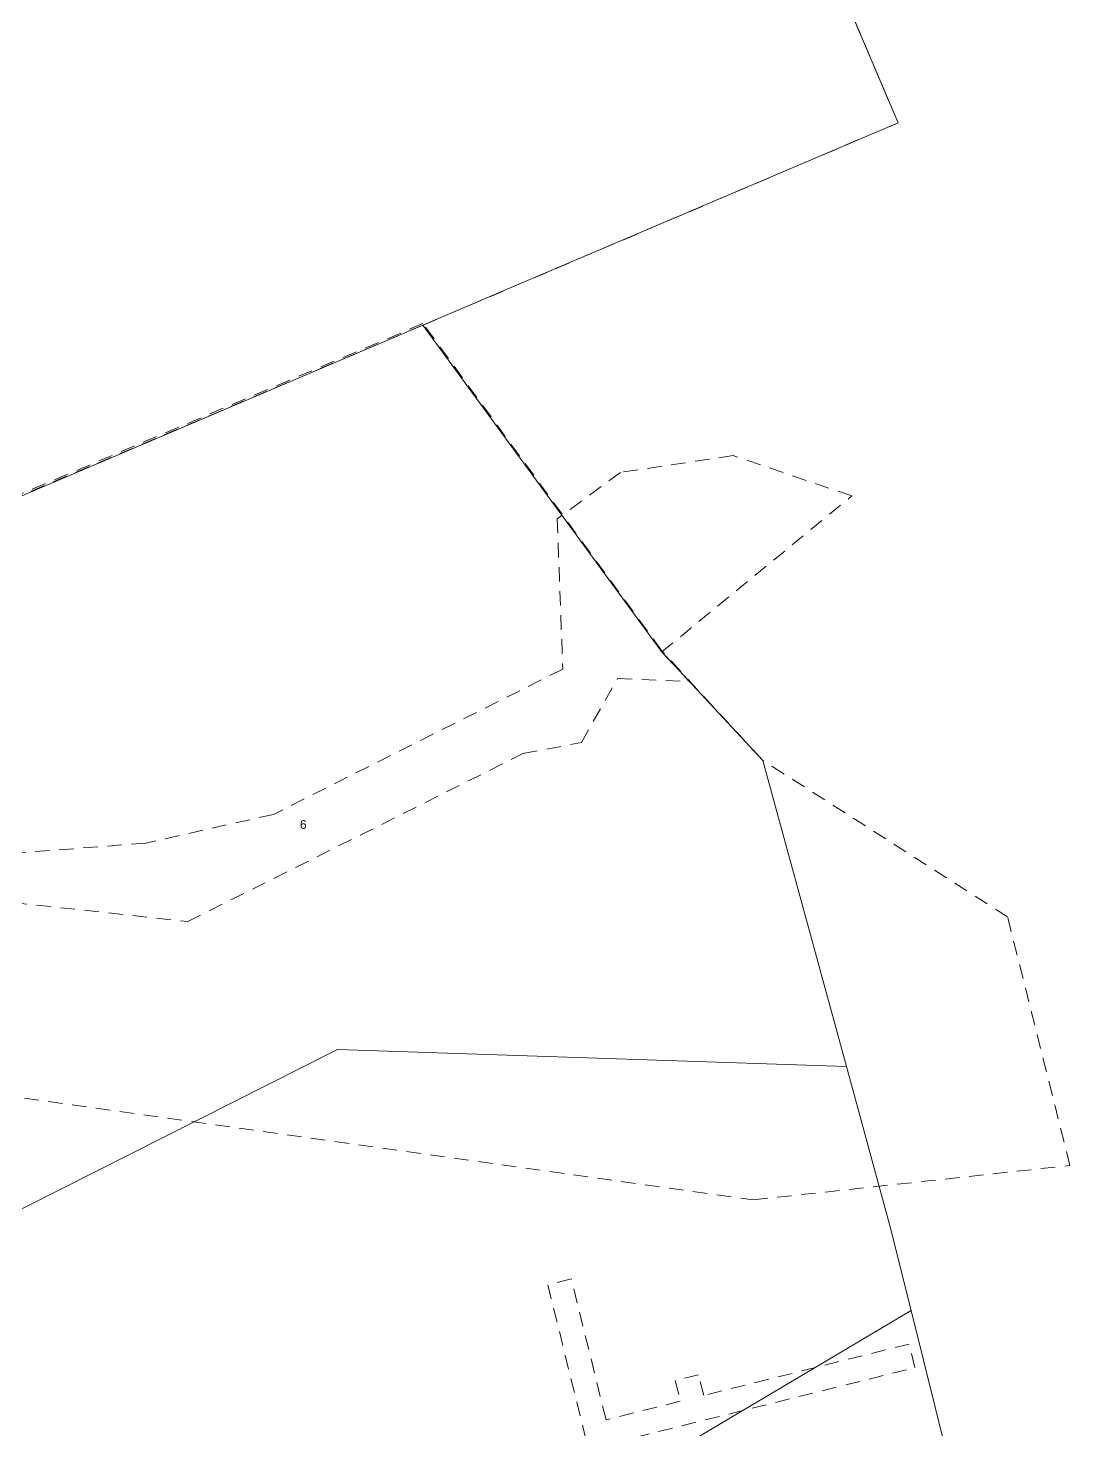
# Model space of a CAD drawing. Header units: metres. Extents: x 292510 to 295946, y 6251475 to 6256272.
# Drawn here: x 294877.4 to 295093.5, y 6255659.2 to 6255950 of the extents above; entities that cross this region are included whole.
import ezdxf

# ---------------------------------------------------------------- set-up
doc = ezdxf.new("R2010")
doc.units = ezdxf.units.M
doc.linetypes.add('Dash', pattern=[5, 3, -2])
doc.layers.add('Cadastre Developer_SP_EXT', color=9, linetype='Continuous', lineweight=5)
doc.layers.add('Cadastre Land Parcels_SP_EXT', color=7, linetype='Continuous', lineweight=5)
doc.styles.get("Standard").update_dxf_attribs({"font": 'arial.ttf'})

msp = doc.modelspace()

# ---------------------------------------------------------------- linework, layer by layer
at = {"layer": 'Cadastre Developer_SP_EXT', "linetype": 'Dash'}
msp.add_lwpolyline([(294703.1, 6255779.73), (294959.35, 6255888.38), (295057.84, 6255930.32), (294991.51, 6256086.24)], dxfattribs=at)
for points in [[(294713.42, 6255784.45), (294718.3, 6255773.17), (294739.08, 6255773.35), (294738.78, 6255753.35), (294727.15, 6255753.16), (294730.45, 6255745.17), (294798.13, 6255738.85), (294871.69, 6255728.74), (295027.81, 6255706.95), (295093.48, 6255714.07), (295080.54, 6255765.64), (295029.75, 6255798.11), (295008.79, 6255820.86), (294959.31, 6255888.67), (294713.42, 6255784.45)], [(294739.03, 6255768.38), (294738.89, 6255757.76), (294801.33, 6255763.27), (294874.2, 6255768.62), (294910.51, 6255764.67), (294980.05, 6255799.49), (294992.16, 6255801.8), (294999.68, 6255815.07), (295014.52, 6255814.46), (295008.82, 6255820.57), (295048.23, 6255852.93), (295023.65, 6255861.31), (295000.28, 6255857.82), (294987.15, 6255848.18), (294988.3, 6255817.03), (294928.28, 6255786.89), (294901.83, 6255780.93), (294739.03, 6255768.38)], [(294985.2, 6255689.33), (294993.61, 6255655.25), (295061.32, 6255672.16), (295060.11, 6255677.03), (295017.54, 6255666.39), (295016.48, 6255670.69), (295011.62, 6255669.48), (295012.68, 6255665.17), (294997.27, 6255661.32), (294990.06, 6255690.55), (294985.2, 6255689.33)]]:
    msp.add_lwpolyline(points, close=True, dxfattribs=at)
at = {"layer": 'Cadastre Land Parcels_SP_EXT', "linetype": 'Continuous'}
for points in [[(294715.39, 6255784.57), (294959.31, 6255888.37), (294982.95, 6255898.46), (295057.88, 6255930.31), (294972.82, 6256129.84)], [(294819.38, 6255676.46), (294941.58, 6255738.13), (295047.13, 6255734.62), (295029.79, 6255798.07), (295029.79, 6255798.07), (295008.8, 6255820.66), (294959.31, 6255888.37), (294715.39, 6255784.57)], [(295070.73, 6255643.05), (295060.55, 6255683.98), (294878.95, 6255576.17)]]:
    msp.add_lwpolyline(points, dxfattribs=at)
msp.add_lwpolyline([(295060.55, 6255683.98), (295056.23, 6255701.34), (295054.14, 6255708.99), (295047.13, 6255734.62), (294941.58, 6255738.13), (294819.38, 6255676.46), (294825.79, 6255665.67), (294878.95, 6255576.17), (295060.55, 6255683.98)], close=True, dxfattribs=at)

# ---------------------------------------------------------------- texts
at = {"layer": 'Cadastre Developer_SP_EXT'}
msp.add_text('6', height=1.8, dxfattribs=at).set_placement((294933.78, 6255783.89))

doc.saveas('drawing.dxf')
